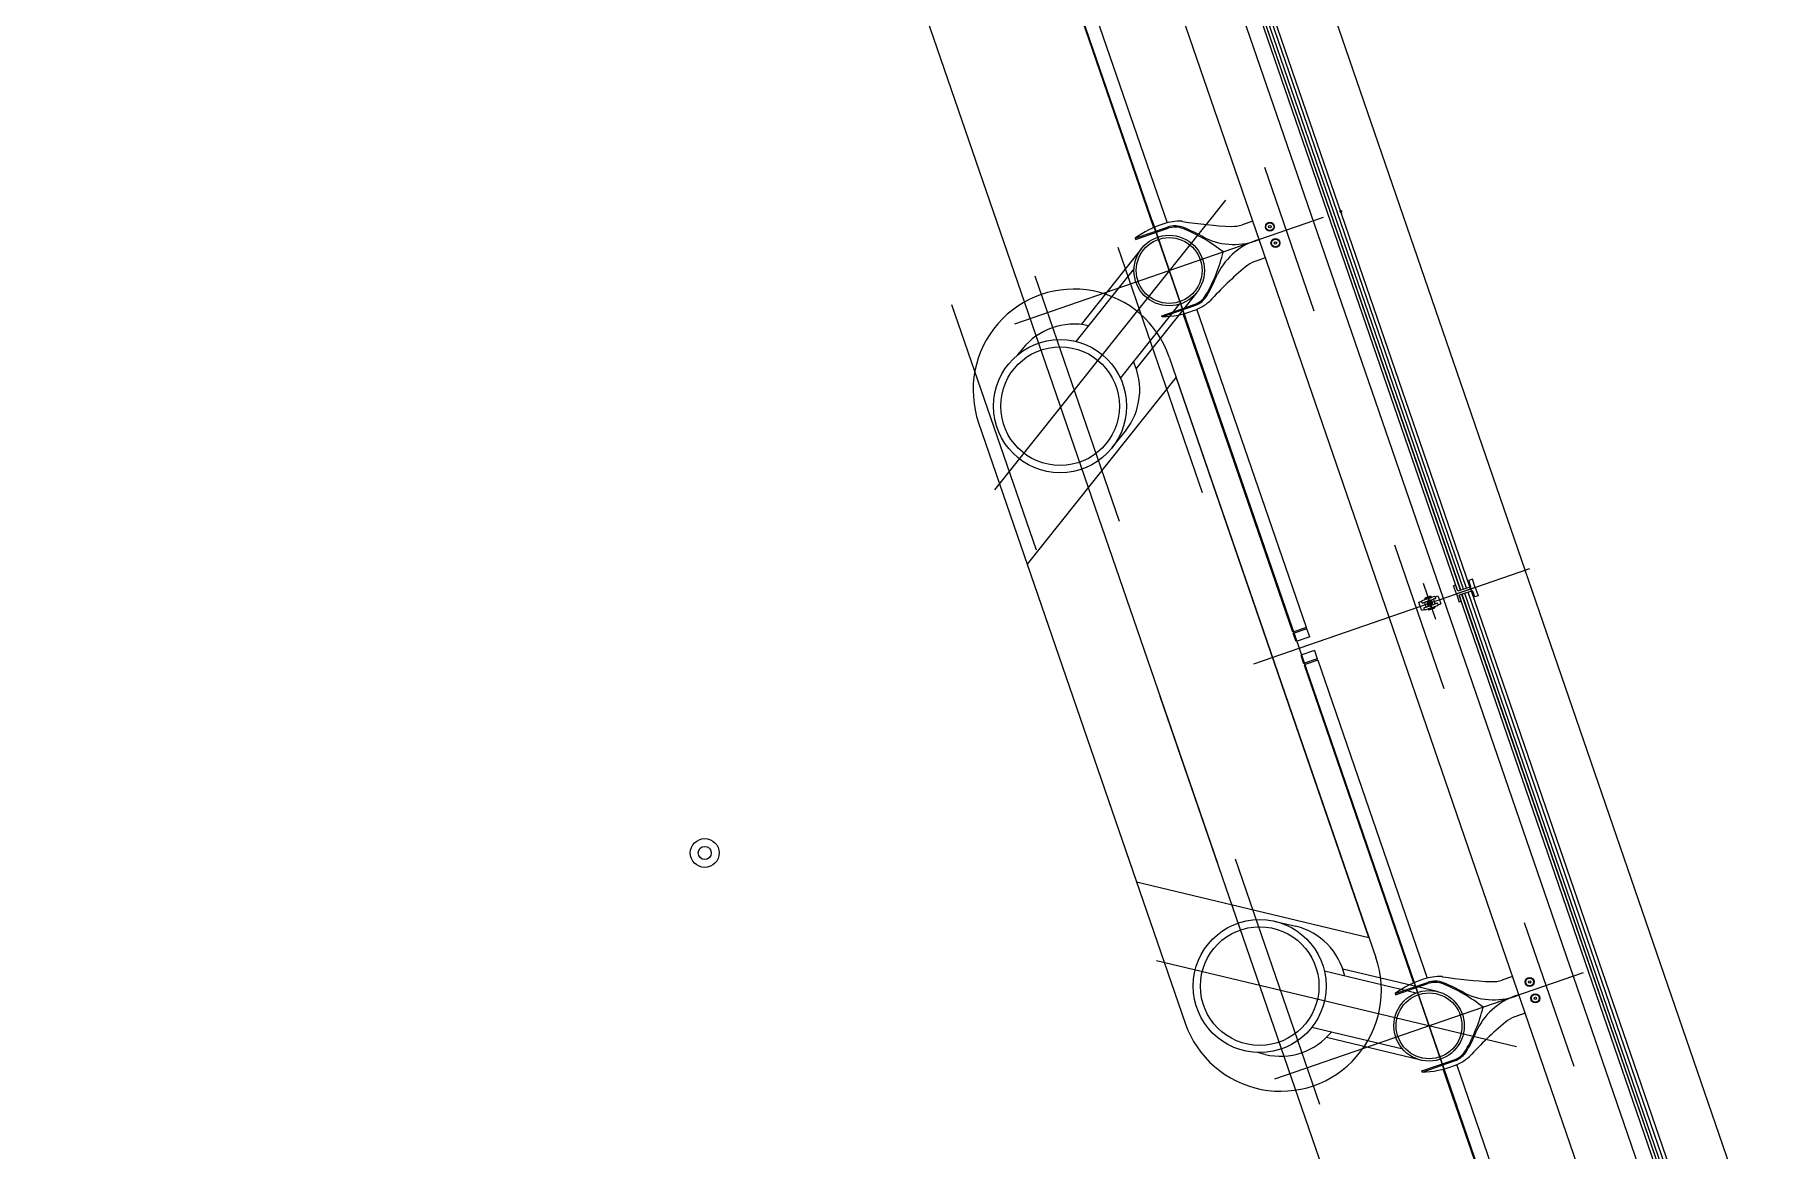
# Model space of a CAD drawing. Extents: x 809487 to 809680, y 818779 to 819225.
# Drawn here: x 809662.76 to 809668.77, y 818814.52 to 818818.39 of the extents above; entities that cross this region are included whole.
import ezdxf

# ---------------------------------------------------------------- set-up
doc = ezdxf.new("R2010")
doc.units = 0
for name, color, linetype in [('F-RC', 7, 'Continuous'), ('MAJ214__', 7, 'Continuous'), ('MAJ270__', 7, 'Continuous'), ('MAJ292__', 7, 'Continuous'), ('MAJ314__', 7, 'Continuous')]:
    doc.layers.add(name, color=color, linetype=linetype)

msp = doc.modelspace()

# ---------------------------------------------------------------- linework, layer by layer
at = {"layer": 'F-RC'}
for p, q in [((809666.1926, 818819.0411), (809666.6471, 818817.721)), ((809666.2399, 818819.0574), (809666.6943, 818817.7376)), ((809667.1302, 818816.318), (809666.7501, 818817.4221)), ((809667.1775, 818816.3343), (809666.7975, 818817.4379)), ((809667.1775, 818816.3343), (809667.1302, 818816.318)), ((809667.1791, 818816.3295), (809667.1319, 818816.3133)), ((809667.1772, 818816.3289), (809667.1756, 818816.3336)), ((809667.1889, 818816.3012), (809667.1791, 818816.3295)), ((809667.1416, 818816.2849), (809667.1319, 818816.3133)), ((809667.1338, 818816.3139), (809667.1321, 818816.3186)), ((809667.1889, 818816.3012), (809667.1416, 818816.2849)), ((809667.2052, 818816.2539), (809667.1579, 818816.2376)), ((809667.1579, 818816.2376), (809667.1677, 818816.2093)), ((809667.2149, 818816.2255), (809667.1677, 818816.2093)), ((809667.2166, 818816.2208), (809667.1693, 818816.2045)), ((809667.1696, 818816.2099), (809667.1712, 818816.2052)), ((809667.2052, 818816.2539), (809667.2149, 818816.2255)), ((809667.2131, 818816.2249), (809667.2147, 818816.2202)), ((809667.2166, 818816.2208), (809667.5966, 818815.1171)), ((809667.1693, 818816.2045), (809667.5495, 818815.1005)), ((809668.1069, 818813.4814), (809667.6524, 818814.8016)), ((809668.1542, 818813.4977), (809667.6998, 818814.8174))]:
    msp.add_line(p, q, dxfattribs=at)
at = {"layer": 'MAJ214__'}
for p, q in [((809667.6533, 818816.4346), (809665.7015, 818822.103)), ((809667.7123, 818816.4629), (809666.7405, 818819.2853)), ((809667.713, 818816.4631), (809666.7412, 818819.2855)), ((809667.7225, 818816.4664), (809666.7507, 818819.2888)), ((809667.7338, 818816.4703), (809666.762, 818819.2927)), ((809668.6992, 818813.6298), (809667.7274, 818816.4522)), ((809668.7105, 818813.6337), (809667.7387, 818816.4561)), ((809667.568, 818816.4211), (809667.5784, 818816.4247)), ((809667.5729, 818816.407), (809667.568, 818816.4211)), ((809667.5778, 818816.3928), (809667.5729, 818816.407)), ((809667.5882, 818816.3964), (809667.5778, 818816.3928)), ((809667.6227, 818816.4413), (809667.5787, 818816.4261)), ((809667.5801, 818816.4187), (809667.5876, 818816.4213)), ((809667.5933, 818816.4047), (809667.5858, 818816.4021)), ((809667.5878, 818816.4213), (809667.6186, 818816.4319)), ((809667.5885, 818816.4337), (809667.6102, 818816.4412)), ((809667.5891, 818816.435), (809667.5885, 818816.4337)), ((809667.5885, 818816.4337), (809667.5895, 818816.4309)), ((809667.609, 818816.4419), (809667.5891, 818816.435)), ((809667.5895, 818816.4309), (809667.6112, 818816.4384)), ((809667.5918, 818816.4317), (809667.5915, 818816.4311)), ((809667.5917, 818816.4306), (809667.5915, 818816.4311)), ((809667.5935, 818816.4048), (809667.6243, 818816.4154)), ((809667.6225, 818816.4058), (809667.6007, 818816.3983)), ((809667.6007, 818816.3983), (809667.6017, 818816.3955)), ((809667.6234, 818816.4029), (809667.6017, 818816.3955)), ((809667.603, 818816.3948), (809667.6017, 818816.3955)), ((809667.6026, 818816.3989), (809667.6023, 818816.3999)), ((809667.603, 818816.3948), (809667.6228, 818816.4017)), ((809667.6089, 818816.4376), (809667.6095, 818816.4373)), ((809667.609, 818816.4419), (809667.6102, 818816.4412)), ((809667.6097, 818816.4368), (809667.6095, 818816.4373)), ((809667.6102, 818816.4412), (809667.6112, 818816.4384)), ((809667.6262, 818816.4346), (809667.6186, 818816.4319)), ((809667.6206, 818816.4051), (809667.6202, 818816.4061)), ((809667.6225, 818816.4058), (809667.6234, 818816.4029)), ((809667.6228, 818816.4017), (809667.6234, 818816.4029)), ((809667.6238, 818816.4403), (809667.6342, 818816.4439)), ((809667.6335, 818816.412), (809667.6439, 818816.4155)), ((809667.6342, 818816.4439), (809667.639, 818816.4297)), ((809667.639, 818816.4297), (809667.6439, 818816.4155)), ((809669.605, 818810.7662), (809667.6533, 818816.4346)), ((809668.689, 818813.6263), (809667.7172, 818816.4487)), ((809668.6897, 818813.6266), (809667.7179, 818816.449))]:
    msp.add_line(p, q, dxfattribs=at)
for points in [[(809666.5829, 818817.6841), (809666.6957, 818817.7229)], [(809666.6768, 818817.4116), (809666.7896, 818817.4504)], [(809667.5893, 818816.3954), (809667.6332, 818816.4105)], [(809667.4852, 818815.0636), (809667.598, 818815.1024)], [(809667.5791, 818814.7911), (809667.6919, 818814.8299)]]:
    msp.add_lwpolyline(points, dxfattribs=at)
for centre, radius in [((809667.0505, 818817.7244), 0.0155), ((809667.0505, 818817.7244), 0.0135), ((809667.0505, 818817.7244), 0.0042), ((809667.07, 818817.6677), 0.0155), ((809667.07, 818817.6677), 0.0135), ((809667.07, 818817.6677), 0.0042), ((809667.9528, 818815.1039), 0.0155), ((809667.9528, 818815.1039), 0.0135), ((809667.9528, 818815.1039), 0.0042), ((809667.9724, 818815.0472), 0.0155), ((809667.9724, 818815.0472), 0.0135), ((809667.9724, 818815.0472), 0.0042)]:
    msp.add_circle(centre, radius, dxfattribs=at)
for centre, radius, start, end in [((809666.7215, 818817.648), 0.0792, 68.03764, 109), ((809666.5391, 818817.1956), 0.567, 59.89592, 68.03764), ((809666.8335, 818817.7035), 0.02, 239.89592, 251.32459), ((809666.9254, 818817.8932), 0.2307, 244.76877, 292.32268), ((809667.0754, 818817.4577), 0.2307, 105.67731, 153.23123), ((809667.0754, 818817.4577), 0.2307, 105.67731, 112.32268), ((809666.9254, 818817.8932), 0.2307, 285.67731, 292.32268), ((809666.3415, 818817.7695), 0.567, 329.96236, 338.10407), ((809666.8862, 818817.5506), 0.02, 146.67541, 158.10407), ((809666.7638, 818817.5253), 0.0792, 289, 329.96236), ((809667.606, 818816.4183), 0.0095, 146.69488, 199.00008), ((809667.606, 818816.4183), 0.0095, 199.00008, 251.30512), ((809667.606, 818816.4183), 0.006, 18.99986, 199.00013), ((809667.606, 818816.4183), 0.006, 199.00013, 18.99986), ((809667.606, 818816.4183), 0.0109, 101.1265, 116.87349), ((809667.606, 818816.4183), 0.0109, 281.1265, 296.87349), ((809667.606, 818816.4183), 0.0095, 18.99991, 72.81736), ((809667.606, 818816.4183), 0.0095, 325.18264, 18.99991), ((809667.6238, 818815.0275), 0.0792, 68.03764, 109), ((809667.4414, 818814.5751), 0.567, 59.89592, 68.03764), ((809667.7358, 818815.0829), 0.02, 239.89592, 251.32459), ((809667.8278, 818815.2727), 0.2307, 244.76877, 292.32268), ((809667.9777, 818814.8372), 0.2307, 105.67731, 153.23123), ((809667.8278, 818815.2727), 0.2307, 285.67731, 292.32268), ((809667.9777, 818814.8372), 0.2307, 105.67731, 112.32268), ((809667.2438, 818815.149), 0.567, 329.96236, 338.10407), ((809667.7885, 818814.9301), 0.02, 146.67541, 158.10407), ((809667.6661, 818814.9048), 0.0792, 289, 329.96236)]:
    msp.add_arc(centre, radius, start, end, dxfattribs=at)
for points, degree in [([(809667.5784, 818816.4254), (809667.5784, 818816.4255), (809667.5784, 818816.4255), (809667.5784, 818816.4256), (809667.5784, 818816.4257), (809667.5784, 818816.4257), (809667.5784, 818816.4258), (809667.5785, 818816.4258), (809667.5785, 818816.4259), (809667.5785, 818816.4259), (809667.5785, 818816.426), (809667.5786, 818816.426), (809667.5786, 818816.4261), (809667.5786, 818816.4261), (809667.5787, 818816.4261), (809667.5787, 818816.4261)], 3), ([(809667.5792, 818816.4192), (809667.5791, 818816.4196), (809667.579, 818816.4199), (809667.5788, 818816.4208), (809667.5787, 818816.4213), (809667.5786, 818816.4224), (809667.5785, 818816.423), (809667.5784, 818816.4242), (809667.5784, 818816.4248), (809667.5784, 818816.4254)], 3), ([(809667.5792, 818816.4192), (809667.5792, 818816.4192), (809667.5792, 818816.4192), (809667.5793, 818816.4191), (809667.5793, 818816.4191), (809667.5793, 818816.4191), (809667.5793, 818816.4191), (809667.5793, 818816.419)], 3), ([(809667.5801, 818816.4187), (809667.5801, 818816.4187), (809667.5801, 818816.4187), (809667.58, 818816.4187), (809667.58, 818816.4187), (809667.5799, 818816.4186), (809667.5799, 818816.4186), (809667.5797, 818816.4186), (809667.5797, 818816.4187), (809667.5795, 818816.4187), (809667.5795, 818816.4188), (809667.5794, 818816.4189), (809667.5793, 818816.419), (809667.5793, 818816.419)], 3), ([(809667.5854, 818816.4014), (809667.5854, 818816.4014), (809667.5854, 818816.4014), (809667.5853, 818816.4015), (809667.5853, 818816.4016), (809667.5854, 818816.4018), (809667.5854, 818816.4018), (809667.5855, 818816.402), (809667.5855, 818816.402), (809667.5856, 818816.4021), (809667.5857, 818816.4021), (809667.5858, 818816.4021), (809667.5858, 818816.4021), (809667.5858, 818816.4021)], 3), ([(809667.5854, 818816.4014), (809667.5854, 818816.4013), (809667.5854, 818816.4013), (809667.5854, 818816.4013), (809667.5854, 818816.4013), (809667.5854, 818816.4012), (809667.5854, 818816.4012), (809667.5855, 818816.4012)], 3), ([(809667.5886, 818816.3958), (809667.5882, 818816.3963), (809667.5879, 818816.3968), (809667.5872, 818816.3978), (809667.5869, 818816.3983), (809667.5863, 818816.3992), (809667.5861, 818816.3997), (809667.5857, 818816.4005), (809667.5856, 818816.4009), (809667.5855, 818816.4012)], 3), ([(809667.5876, 818816.4213), (809667.5877, 818816.4213), (809667.5878, 818816.4213), (809667.5878, 818816.4213)], 2), ([(809667.5876, 818816.4213), (809667.5877, 818816.4213), (809667.5877, 818816.4213), (809667.5877, 818816.4211), (809667.5878, 818816.4209), (809667.5879, 818816.4203), (809667.588, 818816.4199), (809667.5881, 818816.4187), (809667.5883, 818816.4177), (809667.5887, 818816.4154), (809667.589, 818816.4142), (809667.5894, 818816.4129), (809667.5895, 818816.4128), (809667.5895, 818816.4127)], 3), ([(809667.5893, 818816.3954), (809667.5892, 818816.3954), (809667.5892, 818816.3954), (809667.5891, 818816.3954), (809667.5891, 818816.3954), (809667.589, 818816.3954), (809667.589, 818816.3955), (809667.5889, 818816.3955), (809667.5889, 818816.3955), (809667.5888, 818816.3956), (809667.5888, 818816.3956), (809667.5887, 818816.3956), (809667.5887, 818816.3957), (809667.5886, 818816.3957), (809667.5886, 818816.3958), (809667.5886, 818816.3958)], 3), ([(809667.5895, 818816.4127), (809667.5899, 818816.4117), (809667.5903, 818816.4107), (809667.5912, 818816.4087), (809667.5917, 818816.4078), (809667.5925, 818816.4065), (809667.5928, 818816.406), (809667.5931, 818816.4053), (809667.5932, 818816.4051), (809667.5933, 818816.4049), (809667.5933, 818816.4048), (809667.5933, 818816.4047)], 3), ([(809667.5935, 818816.4048), (809667.5934, 818816.4048), (809667.5934, 818816.4048), (809667.5933, 818816.4047)], 2), ([(809667.5935, 818816.4048), (809667.5934, 818816.4048), (809667.5934, 818816.4048), (809667.5933, 818816.4047)], 2), ([(809667.5989, 818816.4249), (809667.5989, 818816.4248), (809667.5989, 818816.4248), (809667.5988, 818816.4247), (809667.5988, 818816.4247), (809667.5986, 818816.4244), (809667.5985, 818816.4243), (809667.5983, 818816.4239), (809667.5981, 818816.4237), (809667.598, 818816.4236)], 3), ([(809667.601, 818816.4281), (809667.5999, 818816.4264), (809667.5989, 818816.4249)], 2), ([(809667.6029, 818816.4093), (809667.6031, 818816.4093), (809667.6033, 818816.4092), (809667.6037, 818816.4091), (809667.6039, 818816.409), (809667.6042, 818816.4089), (809667.6043, 818816.4089), (809667.6044, 818816.4089), (809667.6044, 818816.4088), (809667.6044, 818816.4088)], 3), ([(809667.6075, 818816.4278), (809667.6058, 818816.4284), (809667.6038, 818816.4291)], 2), ([(809667.6044, 818816.4088), (809667.6061, 818816.4083), (809667.6081, 818816.4076)], 2), ([(809667.609, 818816.4273), (809667.6088, 818816.4274), (809667.6086, 818816.4275), (809667.6082, 818816.4276), (809667.608, 818816.4277), (809667.6078, 818816.4278), (809667.6077, 818816.4278), (809667.6076, 818816.4278), (809667.6075, 818816.4278), (809667.6075, 818816.4278)], 3), ([(809667.6109, 818816.4086), (809667.612, 818816.4103), (809667.613, 818816.4118)], 2), ([(809667.613, 818816.4118), (809667.6131, 818816.4118), (809667.6131, 818816.4119), (809667.6131, 818816.4119), (809667.6132, 818816.412), (809667.6133, 818816.4122), (809667.6134, 818816.4124), (809667.6137, 818816.4128), (809667.6138, 818816.413), (809667.6139, 818816.4131)], 3), ([(809667.6224, 818816.424), (809667.622, 818816.425), (809667.6216, 818816.426), (809667.6207, 818816.428), (809667.6202, 818816.4289), (809667.6194, 818816.4302), (809667.6192, 818816.4307), (809667.6188, 818816.4313), (809667.6187, 818816.4316), (809667.6186, 818816.4318), (809667.6186, 818816.4319), (809667.6186, 818816.4319)], 3), ([(809667.6243, 818816.4154), (809667.6243, 818816.4154), (809667.6243, 818816.4154), (809667.6242, 818816.4156), (809667.6241, 818816.4158), (809667.624, 818816.4163), (809667.624, 818816.4167), (809667.6238, 818816.418), (809667.6236, 818816.419), (809667.6232, 818816.4213), (809667.6229, 818816.4225), (809667.6225, 818816.4238), (809667.6224, 818816.4239), (809667.6224, 818816.424)], 3), ([(809667.6227, 818816.4413), (809667.6227, 818816.4413), (809667.6227, 818816.4413), (809667.6228, 818816.4413), (809667.6228, 818816.4413), (809667.6229, 818816.4412), (809667.623, 818816.4412), (809667.623, 818816.4412), (809667.623, 818816.4412), (809667.6231, 818816.4411), (809667.6231, 818816.4411), (809667.6232, 818816.441), (809667.6232, 818816.441), (809667.6233, 818816.441), (809667.6233, 818816.4409), (809667.6233, 818816.4409)], 3), ([(809667.6233, 818816.4409), (809667.6237, 818816.4404), (809667.6241, 818816.4399), (809667.6247, 818816.4389), (809667.625, 818816.4384), (809667.6256, 818816.4374), (809667.6258, 818816.437), (809667.6262, 818816.4361), (809667.6264, 818816.4358), (809667.6265, 818816.4355)], 3), ([(809667.6319, 818816.418), (809667.6312, 818816.4178), (809667.6306, 818816.4176), (809667.629, 818816.417), (809667.628, 818816.4167), (809667.6265, 818816.4162), (809667.6259, 818816.4159), (809667.6249, 818816.4156), (809667.6246, 818816.4155), (809667.6243, 818816.4154)], 3), ([(809667.6319, 818816.418), (809667.631, 818816.4177), (809667.6301, 818816.4174), (809667.6292, 818816.4171), (809667.628, 818816.4167), (809667.6267, 818816.4162), (809667.6254, 818816.4158), (809667.625, 818816.4157), (809667.6247, 818816.4155), (809667.6243, 818816.4154)], 3), ([(809667.6265, 818816.4353), (809667.6266, 818816.4353), (809667.6266, 818816.4353), (809667.6266, 818816.4352), (809667.6266, 818816.4351), (809667.6266, 818816.4349), (809667.6265, 818816.4348), (809667.6264, 818816.4347), (809667.6264, 818816.4347), (809667.6263, 818816.4346), (809667.6262, 818816.4346), (809667.6262, 818816.4346), (809667.6262, 818816.4346), (809667.6262, 818816.4346)], 3), ([(809667.6265, 818816.4353), (809667.6265, 818816.4353), (809667.6265, 818816.4354), (809667.6265, 818816.4354), (809667.6265, 818816.4354), (809667.6265, 818816.4355), (809667.6265, 818816.4355), (809667.6265, 818816.4355)], 3), ([(809667.6319, 818816.418), (809667.6319, 818816.418), (809667.6319, 818816.418), (809667.6319, 818816.418), (809667.632, 818816.418), (809667.632, 818816.418), (809667.6321, 818816.418), (809667.6322, 818816.418), (809667.6323, 818816.418), (809667.6324, 818816.4179), (809667.6325, 818816.4179), (809667.6326, 818816.4178), (809667.6326, 818816.4177), (809667.6326, 818816.4176)], 3), ([(809667.6327, 818816.4174), (809667.6327, 818816.4175), (809667.6327, 818816.4175), (809667.6327, 818816.4175), (809667.6327, 818816.4176), (809667.6326, 818816.4176), (809667.6326, 818816.4176), (809667.6326, 818816.4176)], 3), ([(809667.6327, 818816.4174), (809667.6328, 818816.4171), (809667.6329, 818816.4168), (809667.6331, 818816.4159), (809667.6332, 818816.4154), (809667.6334, 818816.4143), (809667.6334, 818816.4137), (809667.6335, 818816.4125), (809667.6335, 818816.4119), (809667.6335, 818816.4113)], 3), ([(809667.6335, 818816.4113), (809667.6335, 818816.4112), (809667.6335, 818816.4112), (809667.6335, 818816.4111), (809667.6335, 818816.411), (809667.6335, 818816.4109), (809667.6335, 818816.4109), (809667.6335, 818816.4108), (809667.6334, 818816.4108), (809667.6334, 818816.4107), (809667.6334, 818816.4107), (809667.6334, 818816.4107), (809667.6333, 818816.4106), (809667.6333, 818816.4106), (809667.6333, 818816.4106), (809667.6332, 818816.4105)], 3)]:
    msp.add_open_spline(points, degree=degree, dxfattribs=at)
at = {"layer": 'MAJ270__'}
for p, q in [((809662.7619, 818827.4419), (809666.8685, 818815.5156)), ((809665.1988, 818821.9352), (809667.1522, 818816.2621)), ((809667.2044, 818817.431), (809667.0327, 818817.9296)), ((809666.822, 818817.2209), (809666.6039, 818817.8543)), ((809666.896, 818817.8167), (809666.0942, 818816.8118)), ((809667.2942, 818817.7845), (809667.2991, 818817.7704)), ((809666.165, 818817.3878), (809667.237, 818817.7569)), ((809666.6415, 818817.7453), (809666.7588, 818817.4044)), ((809666.5225, 818817.6528), (809666.8156, 818816.8016)), ((809666.2342, 818817.5535), (809666.5272, 818816.7023)), ((809665.9458, 818817.4542), (809666.2389, 818816.603)), ((809667.6556, 818816.1207), (809667.4839, 818816.6193)), ((809667.6556, 818816.1207), (809667.4839, 818816.6193)), ((809666.9952, 818816.208), (809667.9534, 818816.538)), ((809666.9952, 818816.208), (809667.9534, 818816.538)), ((809667.5823, 818816.487), (809667.6251, 818816.3627)), ((809667.5823, 818816.487), (809667.6251, 818816.3627)), ((809667.7454, 818816.4743), (809667.7503, 818816.4601)), ((809667.7454, 818816.4743), (809667.7503, 818816.4601)), ((809667.1522, 818816.2621), (809669.1056, 818810.589)), ((809666.6688, 818816.0956), (809670.7753, 818804.1694)), ((809667.2238, 818814.6793), (809666.9307, 818815.5305)), ((809668.1067, 818814.8105), (809667.9351, 818815.3091)), ((809667.4823, 818815.3032), (809667.7004, 818814.6699)), ((809667.9074, 818814.8793), (809666.6569, 818815.1775)), ((809667.0673, 818814.7673), (809668.1393, 818815.1364)), ((809667.6629, 818814.7789), (809667.5455, 818815.1198))]:
    msp.add_line(p, q, dxfattribs=at)
for centre, radius in [((809667.2967, 818817.7774), 0.003), ((809667.7478, 818816.4672), 0.003), ((809667.7478, 818816.4672), 0.003), ((809665.0885, 818815.5515), 0.05), ((809665.0885, 818815.5515), 0.0228)]:
    msp.add_circle(centre, radius, dxfattribs=at)
at = {"layer": 'MAJ292__'}
for p, q in [((809667.9369, 818816.5323), (809664.0301, 818827.8785)), ((809667.4642, 818816.3695), (809665.5124, 818822.0379)), ((809667.7028, 818816.4596), (809666.731, 818819.282)), ((809667.7454, 818816.4743), (809666.7736, 818819.2967)), ((809671.8438, 818805.1861), (809667.9369, 818816.5323)), ((809667.6955, 818816.4809), (809667.6882, 818816.4784)), ((809667.698, 818816.45), (809667.6882, 818816.4784)), ((809667.7028, 818816.4596), (809667.6955, 818816.4809)), ((809667.7635, 818816.4726), (809667.698, 818816.45)), ((809667.7635, 818816.4726), (809667.698, 818816.45)), ((809667.698, 818816.45), (809667.7077, 818816.4217)), ((809667.7487, 818816.4754), (809667.7028, 818816.4596)), ((809667.7536, 818816.4613), (809667.7077, 818816.4454)), ((809667.7537, 818816.5009), (809667.7414, 818816.4967)), ((809667.7487, 818816.4754), (809667.7414, 818816.4967)), ((809668.7221, 818813.6377), (809667.7503, 818816.4601)), ((809667.7536, 818816.4613), (809667.7609, 818816.44)), ((809667.7635, 818816.4726), (809667.7537, 818816.5009)), ((809667.7635, 818816.4726), (809667.7732, 818816.4442)), ((809668.6796, 818813.6231), (809667.7077, 818816.4454)), ((809667.7077, 818816.4454), (809667.7151, 818816.4242)), ((809667.7151, 818816.4242), (809667.7077, 818816.4217)), ((809667.7732, 818816.4442), (809667.7609, 818816.44)), ((809669.4159, 818810.7011), (809667.4642, 818816.3695))]:
    msp.add_line(p, q, dxfattribs=at)
for points in [[(809666.5829, 818817.6841), (809666.5843, 818817.6801), (809666.6971, 818817.7189)], [(809666.9911, 818817.7436), (809666.9542, 818817.7309)], [(809667.035, 818817.616), (809666.9982, 818817.6033)], [(809666.6768, 818817.4116), (809666.6754, 818817.4156), (809666.7882, 818817.4544)], [(809667.4852, 818815.0636), (809667.4866, 818815.0596), (809667.5994, 818815.0984)], [(809667.8934, 818815.1231), (809667.8565, 818815.1104)], [(809667.9373, 818814.9954), (809667.9005, 818814.9828)], [(809667.5791, 818814.7911), (809667.5777, 818814.7951), (809667.6905, 818814.8339)]]:
    msp.add_lwpolyline(points, dxfattribs=at)
for centre, radius in [((809666.701, 818817.5723), 0.1223), ((809666.701, 818817.5723), 0.1143), ((809667.6033, 818814.9518), 0.1223), ((809667.6033, 818814.9518), 0.1143)]:
    msp.add_circle(centre, radius, dxfattribs=at)
for centre, radius, start, end in [((809666.783, 818817.4101), 0.3393, 107.29394, 126.13928), ((809666.7375, 818817.5708), 0.1724, 87.60393, 108.72489), ((809666.7215, 818817.648), 0.075, 68.03764, 109), ((809666.7439, 818817.723), 0.02, 80.57421, 87.60393), ((809666.9666, 818819.0649), 1.3402, 260.57421, 267.92155), ((809666.5391, 818817.1956), 0.5628, 51.63214, 68.03764), ((809666.9217, 818817.8255), 0.1, 267.92155, 289), ((809666.3415, 818817.7695), 0.5628, 329.96236, 346.36786), ((809667.0307, 818817.5087), 0.1, 109, 130.07845), ((809667.8292, 818816.5598), 1.3402, 130.07845, 137.42579), ((809666.7638, 818817.5253), 0.075, 289, 329.96236), ((809666.6657, 818817.7507), 0.3393, 271.86071, 290.70605), ((809666.7288, 818817.596), 0.1724, 289.2751, 310.39607), ((809666.8276, 818817.48), 0.02, 310.39607, 317.42579), ((809667.6853, 818814.7896), 0.3393, 107.29394, 126.13928), ((809667.6398, 818814.9503), 0.1724, 87.60393, 108.72489), ((809667.6238, 818815.0275), 0.075, 68.03764, 109), ((809667.6462, 818815.1025), 0.02, 80.57421, 87.60393), ((809667.869, 818816.4444), 1.3402, 260.57421, 267.92155), ((809667.4414, 818814.5751), 0.5628, 51.63214, 68.03764), ((809667.824, 818815.205), 0.1, 267.92155, 289), ((809667.2438, 818815.149), 0.5628, 329.96236, 346.36786), ((809668.7315, 818813.9392), 1.3402, 130.07845, 137.42579), ((809667.933, 818814.8882), 0.1, 109, 130.07845), ((809667.6311, 818814.9755), 0.1724, 289.2751, 310.39607), ((809667.6661, 818814.9048), 0.075, 289, 329.96236), ((809667.7299, 818814.8595), 0.02, 310.39607, 317.42579), ((809667.5681, 818815.1302), 0.3393, 271.86071, 290.70605)]:
    msp.add_arc(centre, radius, start, end, dxfattribs=at)
at = {"layer": 'MAJ314__'}
for p, q in [((809666.6054, 818817.6486), (809666.3952, 818817.3851)), ((809666.579, 818817.5797), (809666.3766, 818817.3261)), ((809666.7966, 818817.4961), (809666.5863, 818817.2326)), ((809666.7353, 818817.455), (809666.5315, 818817.1996)), ((809666.1917, 818817.3005), (809666.1748, 818817.2793)), ((809666.7013, 818817.2719), (809667.4186, 818815.1888)), ((809666.0394, 818817.044), (809666.7567, 818814.9609)), ((809666.5029, 818816.9577), (809666.549, 818817.0155)), ((809667.0688, 818815.3142), (809667.1407, 818815.2971)), ((809667.5581, 818815.0654), (809667.2402, 818815.1412)), ((809667.6317, 818815.0707), (809667.3038, 818815.1489)), ((809667.5117, 818814.8709), (809667.1961, 818814.9461)), ((809667.575, 818814.8329), (809667.2471, 818814.9111)), ((809667.0346, 818814.8525), (809667.0082, 818814.8588))]:
    msp.add_line(p, q, dxfattribs=at)
msp.add_lwpolyline([(809667.3945, 818815.2586), (809666.7253, 818817.202), (809666.2082, 818816.5539), (809666.5879, 818815.451), (809667.3945, 818815.2586)], dxfattribs=at)
for centre, radius in [((809666.701, 818817.5723), 0.1223), ((809666.701, 818817.5723), 0.1143), ((809666.3224, 818817.1017), 0.2309), ((809666.3224, 818817.1017), 0.2059), ((809667.0152, 818815.0896), 0.2309), ((809667.0152, 818815.0896), 0.2059), ((809667.6033, 818814.9518), 0.1223), ((809667.6033, 818814.9518), 0.1143)]:
    msp.add_circle(centre, radius, dxfattribs=at)
for centre, radius, start, end in [((809666.3703, 818817.1579), 0.35, 19, 199.00003), ((809666.3703, 818817.1579), 0.2285, 77.36555, 141.41268), ((809666.3703, 818817.1579), 0.2285, 321.42148, 25.45906), ((809667.0876, 818815.0748), 0.2285, 12.54094, 76.57852), ((809667.0876, 818815.0748), 0.35, 198.9995, 19.00002), ((809667.0876, 818815.0748), 0.2285, 256.58732, 320.63445)]:
    msp.add_arc(centre, radius, start, end, dxfattribs=at)

doc.saveas('drawing.dxf')
